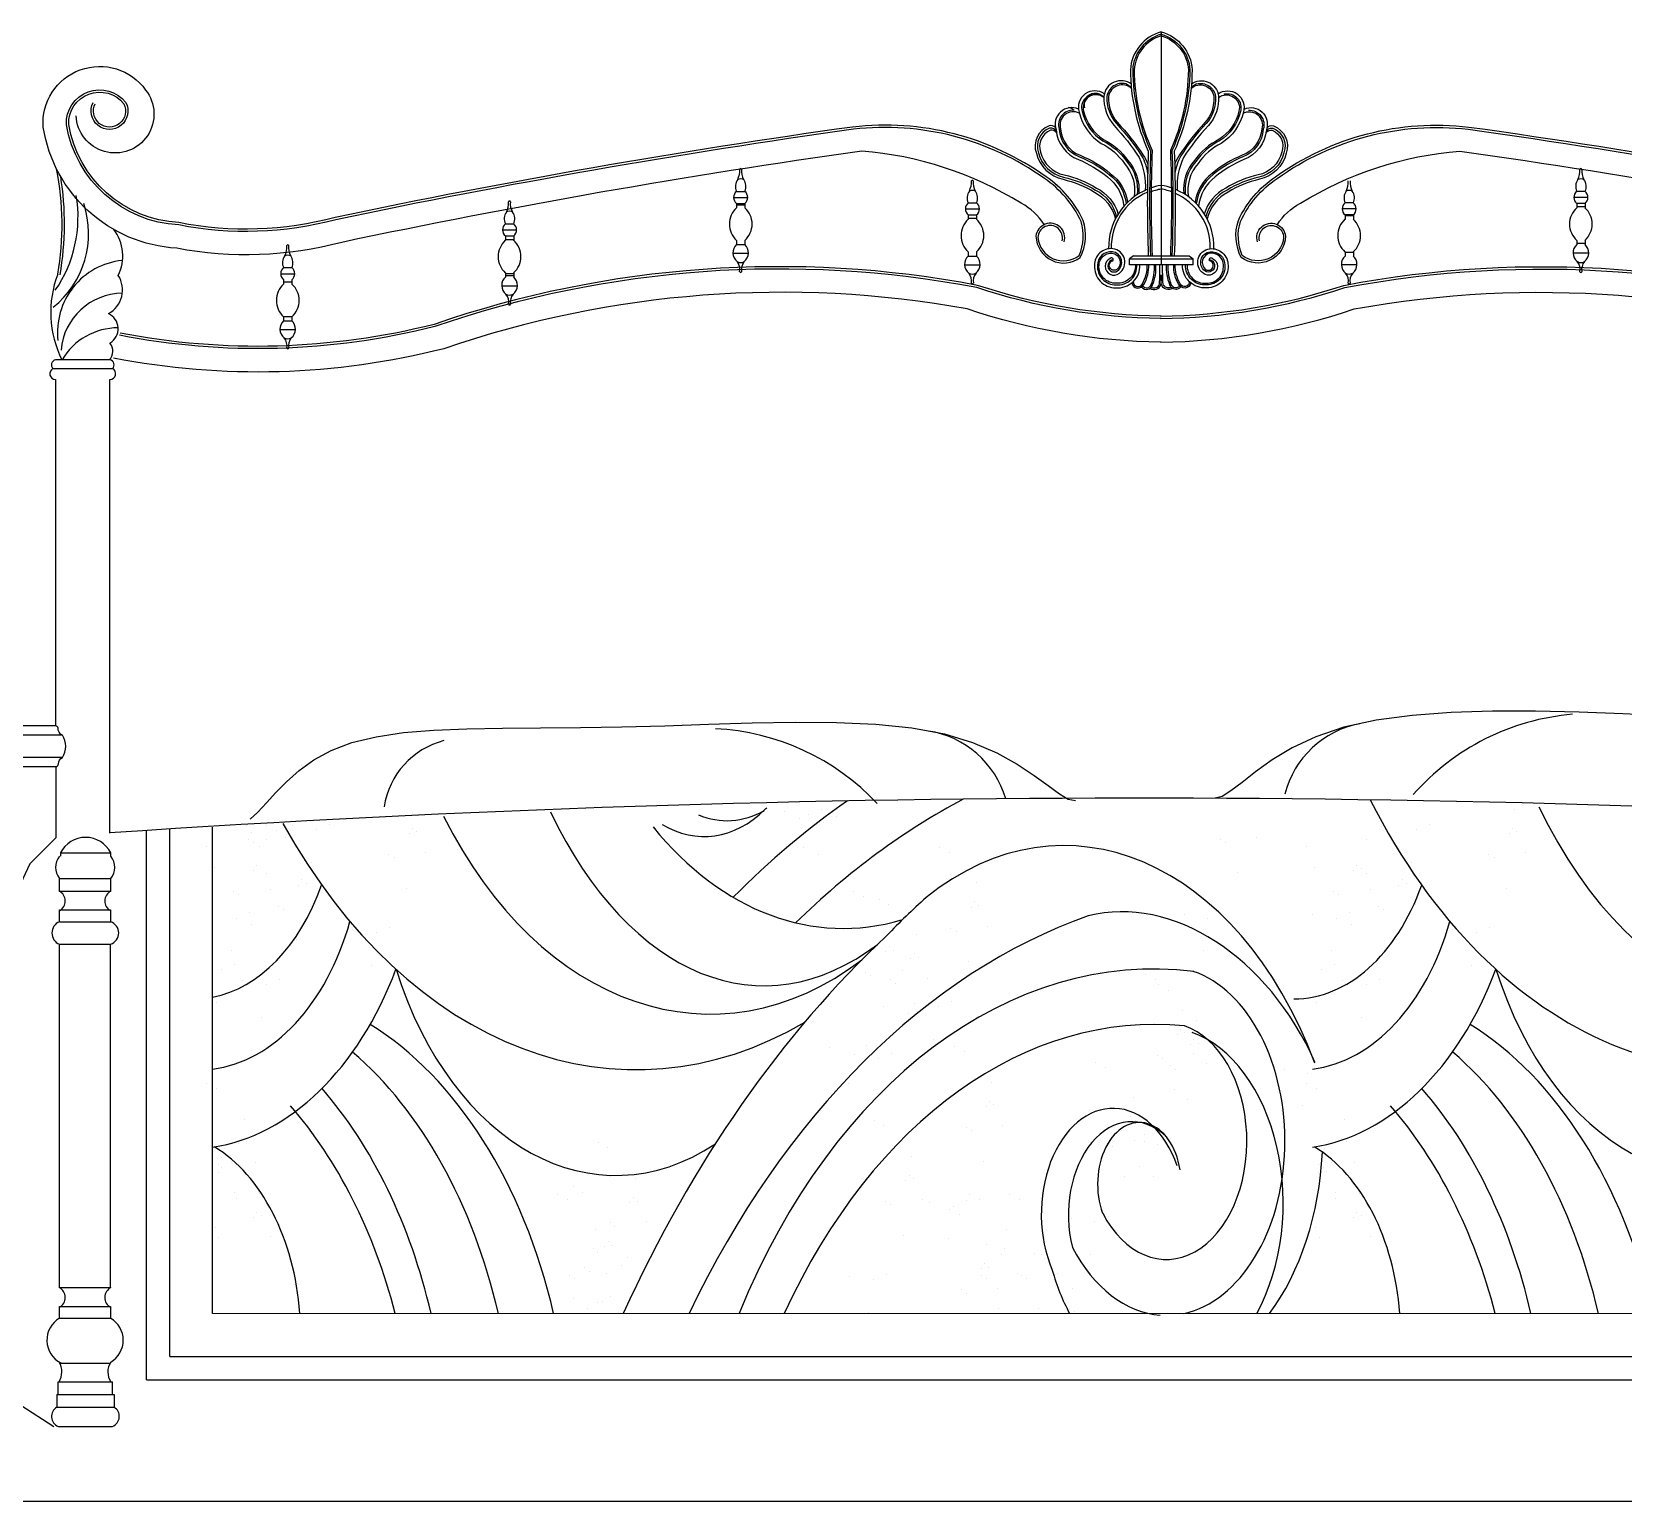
# Model space of a CAD drawing. Header units: inches. Extents: x 15.4 to 57.9, y 9.9 to 34.7.
# Drawn here: x 20.166 to 21.528, y 20.297 to 21.555 of the extents above; entities that cross this region are included whole.
import ezdxf

# ---------------------------------------------------------------- set-up
doc = ezdxf.new("R2010")
doc.units = ezdxf.units.IN
doc.header["$MEASUREMENT"] = 0
doc.layers.add('02', color=2, linetype='Continuous')
doc.layers.add('1', color=1, linetype='Continuous')

msp = doc.modelspace()

# ---------------------------------------------------------------- linework, layer by layer
at = {"layer": '02'}
for p, q in [((20.7667, 21.4132), (20.7787, 21.4132)), ((20.7691, 21.4184), (20.7762, 21.4184)), ((21.3004, 21.4104), (21.3004, 21.4104)), ((21.4983, 21.4132), (21.4862, 21.4132)), ((21.4958, 21.4184), (21.4887, 21.4184)), ((20.7691, 21.408), (20.7762, 21.408)), ((20.7691, 21.408), (20.7691, 21.4043)), ((20.7691, 21.4068), (20.7762, 21.4068)), ((20.7762, 21.408), (20.7762, 21.4043)), ((20.9651, 21.4034), (20.9771, 21.4034)), ((20.9676, 21.4086), (20.9747, 21.4086)), ((20.9676, 21.3982), (20.9747, 21.3982)), ((20.9676, 21.3982), (20.9676, 21.3944)), ((20.9747, 21.3982), (20.9747, 21.3944)), ((21.2998, 21.4034), (21.2878, 21.4034)), ((21.2974, 21.4086), (21.2903, 21.4086)), ((21.2903, 21.3982), (21.2903, 21.3944)), ((21.2974, 21.3982), (21.2903, 21.3982)), ((21.2974, 21.3974), (21.2903, 21.3974)), ((21.2974, 21.3982), (21.2974, 21.3944)), ((21.2976, 21.406), (21.2976, 21.406)), ((21.4958, 21.408), (21.4887, 21.408)), ((21.4887, 21.408), (21.4887, 21.4043)), ((21.4958, 21.4052), (21.4887, 21.4052)), ((21.4958, 21.408), (21.4958, 21.4043)), ((20.5687, 21.3854), (20.5808, 21.3854)), ((20.5712, 21.3906), (20.5783, 21.3906)), ((20.9676, 21.3953), (20.9747, 21.3953)), ((20.9749, 21.3951), (20.9749, 21.3951)), ((21.2847, 21.3851), (21.2847, 21.3851)), ((20.3813, 21.3725), (20.3813, 21.3725)), ((20.5712, 21.3802), (20.5783, 21.3802)), ((20.5712, 21.3802), (20.5712, 21.3765)), ((20.5712, 21.3773), (20.5783, 21.3773)), ((20.5783, 21.3802), (20.5783, 21.3765)), ((20.7691, 21.3764), (20.7691, 21.3728)), ((20.7691, 21.3728), (20.7762, 21.3728)), ((20.7762, 21.3764), (20.7762, 21.3728)), ((20.9766, 21.3756), (20.9766, 21.3756)), ((21.2938, 21.3695), (21.2938, 21.3695)), ((21.4887, 21.3764), (21.4887, 21.3728)), ((21.4958, 21.3736), (21.4887, 21.3736)), ((21.4958, 21.3764), (21.4958, 21.3728)), ((20.766, 21.3654), (20.7793, 21.3654)), ((20.9676, 21.3666), (20.9676, 21.363)), ((20.9676, 21.363), (20.9747, 21.363)), ((20.9747, 21.3666), (20.9747, 21.363)), ((21.109, 21.3632), (21.1056, 21.3607)), ((21.109, 21.3632), (21.1568, 21.3632)), ((21.1568, 21.3632), (21.1602, 21.3607)), ((21.2903, 21.3666), (21.2903, 21.363)), ((21.2974, 21.3661), (21.2903, 21.3661)), ((21.2954, 21.3591), (21.2954, 21.3591)), ((21.2974, 21.3666), (21.2974, 21.363)), ((21.4989, 21.3654), (21.4856, 21.3654)), ((20.3788, 21.3479), (20.3908, 21.3479)), ((20.3813, 21.3531), (20.3883, 21.3531)), ((20.3813, 21.3427), (20.3813, 21.339)), ((20.3883, 21.3427), (20.3883, 21.339)), ((20.3921, 21.3464), (20.3921, 21.3464)), ((20.5712, 21.3486), (20.5712, 21.345)), ((20.5712, 21.3481), (20.5783, 21.3481)), ((20.5712, 21.3462), (20.5783, 21.3462)), ((20.5783, 21.3486), (20.5783, 21.345)), ((20.9645, 21.3556), (20.9778, 21.3556)), ((21.1602, 21.3556), (21.1056, 21.3556)), ((21.3005, 21.3556), (21.2872, 21.3556)), ((20.3813, 21.341), (20.3883, 21.341)), ((20.5681, 21.3376), (20.5814, 21.3376)), ((21.1687, 21.3373), (21.1687, 21.3373)), ((20.3775, 21.3126), (20.3775, 21.3126)), ((20.3813, 21.3111), (20.3883, 21.3111)), ((20.3813, 21.3111), (20.3813, 21.3075)), ((20.3813, 21.3075), (20.3883, 21.3075)), ((20.3883, 21.3111), (20.3883, 21.3075)), ((20.3781, 21.3001), (20.3915, 21.3001)), ((20.2325, 21.274), (20.1859, 21.274)), ((20.1838, 21.2667), (20.2348, 21.2667)), ((20.1859, 21.2573), (20.1859, 20.9606)), ((20.2325, 20.8688), (20.2325, 21.2573)), ((20.1861, 20.9606), (19.5984, 20.9606)), ((20.1918, 20.9526), (19.5928, 20.9526)), ((20.1918, 20.9336), (19.5928, 20.9336)), ((20.1864, 20.9256), (19.5982, 20.9256)), ((20.8102, 20.8875), (20.8102, 20.8875)), ((20.8231, 20.8812), (20.8231, 20.8812)), ((20.8304, 20.8844), (20.8304, 20.8844)), ((20.8416, 20.889), (20.8416, 20.889)), ((20.8545, 20.8827), (20.8545, 20.8827)), ((21.4356, 20.8893), (21.4356, 20.8893)), ((20.2638, 20.4006), (20.2638, 20.8707)), ((20.2838, 20.4206), (20.2838, 20.8718)), ((20.3204, 20.4573), (20.3204, 20.8738)), ((20.3493, 20.8756), (20.3493, 20.8756)), ((20.3536, 20.8693), (20.3536, 20.8693)), ((20.367, 20.8756), (20.367, 20.8756)), ((20.3754, 20.8711), (20.3754, 20.8711)), ((20.3891, 20.8749), (20.3891, 20.8749)), ((20.4093, 20.8717), (20.4093, 20.8717)), ((20.4205, 20.8764), (20.4205, 20.8764)), ((20.4888, 20.8686), (20.4888, 20.8686)), ((20.4916, 20.873), (20.4916, 20.873)), ((20.4953, 20.8698), (20.4953, 20.8698)), ((20.8433, 20.878), (20.8433, 20.878)), ((21.3513, 20.8717), (21.3513, 20.8717)), ((21.3625, 20.8764), (21.3625, 20.8764)), ((21.4309, 20.8686), (21.4309, 20.8686)), ((21.4336, 20.873), (21.4336, 20.873)), ((21.4374, 20.8698), (21.4374, 20.8698)), ((20.1902, 20.8519), (20.2332, 20.8519)), ((20.1902, 20.8519), (20.1902, 20.849)), ((20.2332, 20.849), (20.2332, 20.8519)), ((20.3149, 20.8572), (20.3149, 20.8572)), ((20.3512, 20.8633), (20.3512, 20.8633)), ((20.3555, 20.8604), (20.3555, 20.8604)), ((20.3604, 20.8577), (20.3604, 20.8577)), ((20.3665, 20.8629), (20.3665, 20.8629)), ((20.3826, 20.8648), (20.3826, 20.8648)), ((20.5029, 20.8521), (20.5029, 20.8521)), ((20.8263, 20.8566), (20.8263, 20.8566)), ((20.9428, 20.8566), (20.9428, 20.8566)), ((20.9512, 20.8521), (20.9512, 20.8521)), ((21.1834, 20.8635), (21.1834, 20.8635)), ((21.1877, 20.8606), (21.1877, 20.8606)), ((21.2148, 20.865), (21.2148, 20.865)), ((21.2569, 20.8572), (21.2569, 20.8572)), ((21.3086, 20.8629), (21.3086, 20.8629)), ((21.4449, 20.8521), (21.4449, 20.8521)), ((20.3224, 20.8395), (20.3224, 20.8395)), ((20.3584, 20.8414), (20.3584, 20.8414)), ((20.3991, 20.8451), (20.3991, 20.8451)), ((20.4052, 20.844), (20.4052, 20.844)), ((20.4715, 20.8506), (20.4715, 20.8506)), ((20.4758, 20.8477), (20.4758, 20.8477)), ((20.8392, 20.8503), (20.8392, 20.8503)), ((21.2645, 20.8395), (21.2645, 20.8395)), ((21.3004, 20.8414), (21.3004, 20.8414)), ((21.3042, 20.8382), (21.3042, 20.8382)), ((21.3411, 20.8451), (21.3411, 20.8451)), ((21.3472, 20.844), (21.3472, 20.844)), ((21.4135, 20.8506), (21.4135, 20.8506)), ((21.4179, 20.8477), (21.4179, 20.8477)), ((20.1892, 20.8299), (20.2332, 20.8299)), ((20.3556, 20.837), (20.3556, 20.837)), ((20.3663, 20.8343), (20.3663, 20.8343)), ((20.3943, 20.8243), (20.3943, 20.8243)), ((20.397, 20.8288), (20.397, 20.8288)), ((20.4008, 20.8256), (20.4008, 20.8256)), ((20.9749, 20.8261), (20.9749, 20.8261)), ((21.1985, 20.8346), (21.1985, 20.8346)), ((21.2976, 20.837), (21.2976, 20.837)), ((21.3083, 20.8343), (21.3083, 20.8343)), ((21.3363, 20.8243), (21.3363, 20.8243)), ((21.3391, 20.8288), (21.3391, 20.8288)), ((21.3428, 20.8256), (21.3428, 20.8256)), ((20.189, 20.8191), (20.2334, 20.8191)), ((20.3383, 20.819), (20.3383, 20.819)), ((20.3426, 20.8161), (20.3426, 20.8161)), ((20.3697, 20.8205), (20.3697, 20.8205)), ((20.4866, 20.8217), (20.4866, 20.8217)), ((20.8697, 20.8186), (20.8697, 20.8186)), ((20.8781, 20.8142), (20.8781, 20.8142)), ((20.8912, 20.8123), (20.8912, 20.8123)), ((21.2803, 20.819), (21.2803, 20.819)), ((21.2847, 20.8161), (21.2847, 20.8161)), ((21.3117, 20.8205), (21.3117, 20.8205)), ((21.4286, 20.8217), (21.4286, 20.8217)), ((20.1892, 20.8029), (20.2331, 20.8029)), ((20.3203, 20.799), (20.3203, 20.799)), ((20.3517, 20.8005), (20.3517, 20.8005)), ((20.377, 20.8063), (20.377, 20.8063)), ((20.3813, 20.8035), (20.3813, 20.8035)), ((20.4084, 20.8079), (20.4084, 20.8079)), ((20.8996, 20.8079), (20.8996, 20.8079)), ((20.9701, 20.8054), (20.9701, 20.8054)), ((20.9729, 20.8098), (20.9729, 20.8098)), ((20.9766, 20.8066), (20.9766, 20.8066)), ((21.1525, 20.7992), (21.1525, 20.7992)), ((21.184, 20.8007), (21.184, 20.8007)), ((21.2623, 20.799), (21.2623, 20.799)), ((21.2938, 20.8005), (21.2938, 20.8005)), ((21.319, 20.8063), (21.319, 20.8063)), ((21.3233, 20.8035), (21.3233, 20.8035)), ((21.3504, 20.8079), (21.3504, 20.8079)), ((20.1892, 20.7928), (20.2332, 20.7928)), ((20.3406, 20.7958), (20.3406, 20.7958)), ((20.3534, 20.7901), (20.3534, 20.7901)), ((20.4406, 20.7863), (20.4406, 20.7863)), ((20.472, 20.7879), (20.472, 20.7879)), ((20.9018, 20.7881), (20.9018, 20.7881)), ((20.9528, 20.7874), (20.9528, 20.7874)), ((20.9571, 20.7845), (20.9571, 20.7845)), ((20.9842, 20.7889), (20.9842, 20.7889)), ((21.1728, 20.796), (21.1728, 20.796)), ((21.2826, 20.7958), (21.2826, 20.7958)), ((21.2954, 20.7901), (21.2954, 20.7901)), ((21.3827, 20.7863), (21.3827, 20.7863)), ((21.4141, 20.7879), (21.4141, 20.7879)), ((20.1892, 20.7736), (20.2332, 20.7736)), ((20.3921, 20.7774), (20.3921, 20.7774)), ((20.4609, 20.7832), (20.4609, 20.7832)), ((20.8998, 20.7718), (20.8998, 20.7718)), ((20.9233, 20.7818), (20.9233, 20.7818)), ((21.3341, 20.7774), (21.3341, 20.7774)), ((21.4029, 20.7832), (21.4029, 20.7832)), ((20.3364, 20.7681), (20.3364, 20.7681)), ((20.3388, 20.7562), (20.3388, 20.7562)), ((20.897, 20.7674), (20.897, 20.7674)), ((20.9036, 20.7686), (20.9036, 20.7686)), ((20.9185, 20.7611), (20.9185, 20.7611)), ((20.9213, 20.7655), (20.9213, 20.7655)), ((20.925, 20.7623), (20.925, 20.7623)), ((20.9679, 20.7585), (20.9679, 20.7585)), ((21.1687, 20.7683), (21.1687, 20.7683)), ((21.2785, 20.7681), (21.2785, 20.7681)), ((21.2809, 20.7562), (21.2809, 20.7562)), ((20.3277, 20.7516), (20.3277, 20.7516)), ((20.3775, 20.7436), (20.3775, 20.7436)), ((20.4568, 20.7554), (20.4568, 20.7554)), ((20.8797, 20.7494), (20.8797, 20.7494)), ((20.8841, 20.7466), (20.8841, 20.7466)), ((20.9012, 20.7431), (20.9012, 20.7431)), ((20.9111, 20.7509), (20.9111, 20.7509)), ((20.9326, 20.7446), (20.9326, 20.7446)), ((21.1194, 20.7476), (21.1194, 20.7476)), ((21.1278, 20.7432), (21.1278, 20.7432)), ((21.2697, 20.7516), (21.2697, 20.7516)), ((21.3195, 20.7436), (21.3195, 20.7436)), ((21.3988, 20.7554), (21.3988, 20.7554)), ((20.3461, 20.7421), (20.3461, 20.7421)), ((20.3663, 20.7389), (20.3663, 20.7389)), ((20.9055, 20.7402), (20.9055, 20.7402)), ((21.1307, 20.7387), (21.1307, 20.7387)), ((21.139, 20.7343), (21.139, 20.7343)), ((21.2881, 20.7421), (21.2881, 20.7421)), ((21.3084, 20.7389), (21.3084, 20.7389)), ((20.3236, 20.7238), (20.3236, 20.7238)), ((20.8948, 20.7205), (20.8948, 20.7205)), ((20.9219, 20.7231), (20.9219, 20.7231)), ((20.9421, 20.7199), (20.9421, 20.7199)), ((20.9533, 20.7246), (20.9533, 20.7246)), ((21.1515, 20.7171), (21.1515, 20.7171)), ((21.2656, 20.7238), (21.2656, 20.7238)), ((20.3622, 20.7112), (20.3622, 20.7112)), ((20.9163, 20.7142), (20.9163, 20.7142)), ((21.1627, 20.7082), (21.1627, 20.7082)), ((21.3043, 20.7112), (21.3043, 20.7112)), ((20.938, 20.6922), (20.938, 20.6922)), ((21.1467, 20.6964), (21.1467, 20.6964)), ((21.1495, 20.7008), (21.1495, 20.7008)), ((21.1532, 20.6976), (21.1532, 20.6976)), ((21.1607, 20.6919), (21.1607, 20.6919)), ((21.1645, 20.6887), (21.1645, 20.6887)), ((20.8489, 20.6852), (20.8489, 20.6852)), ((20.8703, 20.6788), (20.8703, 20.6788)), ((20.8803, 20.6867), (20.8803, 20.6867)), ((20.8906, 20.6757), (20.8906, 20.6757)), ((20.9018, 20.6804), (20.9018, 20.6804)), ((20.9557, 20.6858), (20.9557, 20.6858)), ((20.9641, 20.6814), (20.9641, 20.6814)), ((21.1294, 20.6784), (21.1294, 20.6784)), ((21.1337, 20.6756), (21.1337, 20.6756)), ((21.158, 20.6875), (21.158, 20.6875)), ((21.1608, 20.6799), (21.1608, 20.6799)), ((21.0768, 20.6724), (21.0768, 20.6724)), ((21.0852, 20.668), (21.0852, 20.668)), ((21.1406, 20.6695), (21.1406, 20.6695)), ((21.145, 20.6667), (21.145, 20.6667)), ((21.172, 20.671), (21.172, 20.671)), ((21.2381, 20.6664), (21.2381, 20.6664)), ((21.2583, 20.6632), (21.2583, 20.6632)), ((20.3154, 20.6542), (20.3154, 20.6542)), ((20.3238, 20.6498), (20.3238, 20.6498)), ((20.865, 20.6543), (20.865, 20.6543)), ((20.8865, 20.6479), (20.8865, 20.6479)), ((20.9877, 20.6553), (20.9877, 20.6553)), ((21.1445, 20.6495), (21.1445, 20.6495)), ((21.2575, 20.6542), (21.2575, 20.6542)), ((21.2658, 20.6498), (21.2658, 20.6498)), ((20.983, 20.6346), (20.983, 20.6346)), ((20.9857, 20.6391), (20.9857, 20.6391)), ((20.9895, 20.6359), (20.9895, 20.6359)), ((21.1088, 20.6419), (21.1088, 20.6419)), ((21.1557, 20.6406), (21.1557, 20.6406)), ((21.2542, 20.6354), (21.2542, 20.6354)), ((20.3475, 20.6237), (20.3475, 20.6237)), ((20.8869, 20.6226), (20.8869, 20.6226)), ((21.1041, 20.6212), (21.1041, 20.6212)), ((21.1068, 20.6256), (21.1068, 20.6256)), ((21.1106, 20.6224), (21.1106, 20.6224)), ((21.2895, 20.6237), (21.2895, 20.6237)), ((20.3455, 20.6074), (20.3455, 20.6074)), ((20.8953, 20.6182), (20.8953, 20.6182)), ((20.9657, 20.6166), (20.9657, 20.6166)), ((20.97, 20.6138), (20.97, 20.6138)), ((20.9971, 20.6182), (20.9971, 20.6182)), ((21.0985, 20.6142), (21.0985, 20.6142)), ((21.1188, 20.611), (21.1188, 20.611)), ((21.1299, 20.6157), (21.1299, 20.6157)), ((21.1412, 20.6068), (21.1412, 20.6068)), ((21.2875, 20.6074), (21.2875, 20.6074)), ((20.3303, 20.5984), (20.3303, 20.5984)), ((20.3427, 20.603), (20.3427, 20.603)), ((20.3492, 20.6042), (20.3492, 20.6042)), ((20.6506, 20.6036), (20.6506, 20.6036)), ((20.659, 20.5992), (20.659, 20.5992)), ((21.0867, 20.6032), (21.0867, 20.6032)), ((21.0911, 20.6004), (21.0911, 20.6004)), ((21.1098, 20.6053), (21.1098, 20.6053)), ((21.1182, 20.6047), (21.1182, 20.6047)), ((21.13, 20.6021), (21.13, 20.6021)), ((21.2723, 20.5984), (21.2723, 20.5984)), ((21.2913, 20.6042), (21.2913, 20.6042)), ((20.3254, 20.585), (20.3254, 20.585)), ((20.3283, 20.591), (20.3283, 20.591)), ((20.3283, 20.5821), (20.3283, 20.5821)), ((20.3367, 20.5865), (20.3367, 20.5865)), ((20.3568, 20.5865), (20.3568, 20.5865)), ((20.919, 20.5921), (20.919, 20.5921)), ((20.9808, 20.5877), (20.9808, 20.5877)), ((21.1146, 20.5832), (21.1146, 20.5832)), ((21.2674, 20.585), (21.2674, 20.585)), ((21.2703, 20.591), (21.2703, 20.591)), ((21.2718, 20.5822), (21.2718, 20.5822)), ((21.2787, 20.5865), (21.2787, 20.5865)), ((21.2988, 20.5865), (21.2988, 20.5865)), ((20.3255, 20.5777), (20.3255, 20.5777)), ((20.6291, 20.5657), (20.6291, 20.5657)), ((20.6827, 20.5731), (20.6827, 20.5731)), ((20.9142, 20.5714), (20.9142, 20.5714)), ((20.917, 20.5758), (20.917, 20.5758)), ((20.9207, 20.5726), (20.9207, 20.5726)), ((21.1018, 20.5743), (21.1018, 20.5743)), ((21.1259, 20.5743), (21.1259, 20.5743)), ((21.2676, 20.5777), (21.2676, 20.5777)), ((21.2741, 20.5789), (21.2741, 20.5789)), ((20.3396, 20.5612), (20.3396, 20.5612)), ((20.3405, 20.5561), (20.3405, 20.5561)), ((20.3604, 20.5605), (20.3604, 20.5605)), ((20.6162, 20.5594), (20.6162, 20.5594)), ((20.6246, 20.5549), (20.6246, 20.5549)), ((20.6375, 20.5613), (20.6375, 20.5613)), ((20.6779, 20.5524), (20.6779, 20.5524)), ((20.6807, 20.5568), (20.6807, 20.5568)), ((20.6844, 20.5536), (20.6844, 20.5536)), ((20.8969, 20.5534), (20.8969, 20.5534)), ((20.9283, 20.5549), (20.9283, 20.5549)), ((20.9348, 20.5524), (20.9348, 20.5524)), ((20.9662, 20.5539), (20.9662, 20.5539)), ((20.9686, 20.5594), (20.9686, 20.5594)), ((20.977, 20.5549), (20.977, 20.5549)), ((21.0029, 20.5594), (21.0029, 20.5594)), ((21.0113, 20.5549), (21.0113, 20.5549)), ((21.2817, 20.5612), (21.2817, 20.5612)), ((21.2825, 20.5561), (21.2825, 20.5561)), ((21.3024, 20.5605), (21.3024, 20.5605)), ((20.3556, 20.5398), (20.3556, 20.5398)), ((20.3584, 20.5442), (20.3584, 20.5442)), ((20.3621, 20.541), (20.3621, 20.541)), ((20.9012, 20.5505), (20.9012, 20.5505)), ((20.9514, 20.5467), (20.9514, 20.5467)), ((20.955, 20.5492), (20.955, 20.5492)), ((20.9598, 20.5423), (20.9598, 20.5423)), ((21.0559, 20.539), (21.0559, 20.539)), ((21.0873, 20.5405), (21.0873, 20.5405)), ((21.2976, 20.5398), (21.2976, 20.5398)), ((21.3004, 20.5442), (21.3004, 20.5442)), ((21.3042, 20.541), (21.3042, 20.541)), ((20.3233, 20.5308), (20.3233, 20.5308)), ((20.6483, 20.5289), (20.6483, 20.5289)), ((20.6612, 20.5352), (20.6612, 20.5352)), ((20.6649, 20.5316), (20.6649, 20.5316)), ((20.692, 20.5359), (20.692, 20.5359)), ((20.912, 20.5245), (20.912, 20.5245)), ((21.0006, 20.5289), (21.0006, 20.5289)), ((21.035, 20.5289), (21.035, 20.5289)), ((21.0761, 20.5358), (21.0761, 20.5358)), ((21.2653, 20.5308), (21.2653, 20.5308)), ((20.3259, 20.5223), (20.3259, 20.5223)), ((20.3697, 20.5233), (20.3697, 20.5233)), ((20.6463, 20.5126), (20.6463, 20.5126)), ((20.6564, 20.5145), (20.6564, 20.5145)), ((20.6592, 20.5189), (20.6592, 20.5189)), ((20.6629, 20.5157), (20.6629, 20.5157)), ((20.9509, 20.5215), (20.9509, 20.5215)), ((20.9834, 20.5162), (20.9834, 20.5162)), ((20.9986, 20.5126), (20.9986, 20.5126)), ((21.033, 20.5126), (21.033, 20.5126)), ((21.268, 20.5223), (21.268, 20.5223)), ((21.3117, 20.5233), (21.3117, 20.5233)), ((20.65, 20.5094), (20.65, 20.5094)), ((20.6705, 20.498), (20.6705, 20.498)), ((20.6757, 20.5055), (20.6757, 20.5055)), ((20.9814, 20.4999), (20.9814, 20.4999)), ((20.9959, 20.5082), (20.9959, 20.5082)), ((21.0244, 20.5088), (21.0244, 20.5088)), ((21.0303, 20.5082), (21.0303, 20.5082)), ((21.0328, 20.5043), (21.0328, 20.5043)), ((21.072, 20.508), (21.072, 20.508)), ((20.2331, 20.4903), (20.2332, 20.4903)), ((20.6262, 20.4902), (20.6262, 20.4902)), ((20.6305, 20.4873), (20.6305, 20.4873)), ((20.6391, 20.4965), (20.6391, 20.4965)), ((20.6434, 20.4936), (20.6434, 20.4936)), ((20.6576, 20.4917), (20.6576, 20.4917)), ((20.866, 20.4891), (20.866, 20.4891)), ((20.8863, 20.486), (20.8863, 20.486)), ((20.8975, 20.4906), (20.8975, 20.4906)), ((20.9786, 20.4902), (20.9786, 20.4902)), ((20.9787, 20.4955), (20.9787, 20.4955)), ((20.9829, 20.4873), (20.9829, 20.4873)), ((20.9852, 20.4967), (20.9852, 20.4967)), ((21.01, 20.4917), (21.01, 20.4917)), ((21.0129, 20.4902), (21.0129, 20.4902)), ((21.0173, 20.4873), (21.0173, 20.4873)), ((21.0443, 20.4917), (21.0443, 20.4917)), ((20.189, 20.4795), (20.2334, 20.4795)), ((20.6297, 20.4702), (20.6297, 20.4702)), ((20.6611, 20.4717), (20.6611, 20.4717)), ((20.9614, 20.4775), (20.9614, 20.4775)), ((20.9657, 20.4747), (20.9657, 20.4747)), ((20.9928, 20.479), (20.9928, 20.479)), ((21.0565, 20.4783), (21.0565, 20.4783)), ((20.1892, 20.4633), (20.2331, 20.4633)), ((21.9445, 20.4571), (20.3204, 20.4573)), ((20.6413, 20.4613), (20.6413, 20.4613)), ((20.6499, 20.467), (20.6499, 20.467)), ((20.6542, 20.4676), (20.6542, 20.4676)), ((20.8822, 20.4582), (20.8822, 20.4582)), ((20.9936, 20.4613), (20.9936, 20.4613)), ((21.028, 20.4613), (21.028, 20.4613)), ((21.0517, 20.4576), (21.0517, 20.4576)), ((21.0545, 20.462), (21.0545, 20.462)), ((21.0582, 20.4588), (21.0582, 20.4588)), ((20.1892, 20.4532), (20.2332, 20.4532)), ((20.2331, 20.4157), (20.2331, 20.4157)), ((20.2838, 20.4206), (21.9812, 20.4206)), ((20.1892, 20.4149), (20.2331, 20.4149)), ((20.1882, 20.3987), (20.2348, 20.3987)), ((20.2638, 20.4006), (22.0012, 20.4006)), ((20.1869, 20.388), (20.2361, 20.388)), ((20.1869, 20.3771), (20.2361, 20.3771)), ((20.1882, 20.3606), (20.2348, 20.3606))]:
    msp.add_line(p, q, dxfattribs=at)
for points in [[(21.1329, 21.555, 0.321834), (21.1064, 21.5226, 0.104058), (21.1218, 21.4527, 0.01906), (21.1218, 21.3632)], [(21.1329, 21.553, 0.316969), (21.1084, 21.5226, 0.104631), (21.1238, 21.4531, 0.019175), (21.1237, 21.3632, 0.019159)], [(21.1329, 21.5516, 0.313404), (21.1097, 21.5226, 0.105017), (21.1251, 21.4534, 0.019252), (21.1251, 21.3632, 0.019225)], [(21.1329, 21.555, -0.321834), (21.1593, 21.5226, -0.104058), (21.144, 21.4527, -0.01906), (21.144, 21.3632)], [(21.1329, 21.553, -0.316969), (21.1574, 21.5226, -0.104631), (21.142, 21.4531, -0.019175), (21.142, 21.3632, -0.019159)], [(21.1329, 21.5516, -0.313404), (21.1561, 21.5226, -0.105017), (21.1407, 21.4534, -0.019252), (21.1407, 21.3632, -0.019225)], [(21.0326, 21.39, 0.130335), (21.013, 21.4082, 0.118171), (20.8764, 21.4529, 0.016946), (20.431, 21.3747, -0.112564), (20.2897, 21.3697, -0.352312), (20.1754, 21.4733, -0.758077), (20.2631, 21.5052, -1.374201), (20.2036, 21.4832)], [(21.2323, 21.39, -0.130335), (21.252, 21.4082, -0.118171), (21.3885, 21.4529, -0.016946), (21.834, 21.3747, 0.112564), (21.9752, 21.3697, 0.352312), (22.0896, 21.4733, 0.758077), (22.0019, 21.5052, 1.374201), (22.0613, 21.4832)], [(21.1073, 21.5102, 0.584196), (21.0838, 21.5, 0.19936), (21.0926, 21.4747, -0.045853), (21.1139, 21.4474, -0.123926), (21.1192, 21.4193)], [(21.1026, 21.5104, 0.453761), (21.0864, 21.4997, 0.198183), (21.0945, 21.4764, -0.045787), (21.1161, 21.4489, -0.088983), (21.1212, 21.4338, -0.129825)], [(21.1073, 21.5068, 0.583035), (21.0877, 21.4996, 0.197416), (21.0954, 21.4773, -0.045693), (21.1172, 21.4496, -0.062893), (21.1214, 21.4414, -0.229642)], [(21.1585, 21.5068, -0.583035), (21.178, 21.4996, -0.197416), (21.1703, 21.4773, 0.045693), (21.1486, 21.4496, 0.062893), (21.1443, 21.4414, 0.229642)], [(21.1631, 21.5104, -0.453761), (21.1793, 21.4997, -0.198183), (21.1713, 21.4764, 0.045787), (21.1497, 21.4489, 0.088983), (21.1445, 21.4338, 0.129825)], [(21.1585, 21.5102, -0.584196), (21.1819, 21.5, -0.19936), (21.1732, 21.4747, 0.045853), (21.1519, 21.4474, 0.123926), (21.1465, 21.4193)], [(21.0479, 21.3761, 1.128329), (21.0273, 21.3788, 0.591946), (21.0626, 21.3635, 0.177266), (21.0642, 21.3926, 0.137366), (21.0328, 21.4294, 0.18565), (20.8693, 21.4716, 0.01702), (20.426, 21.3941, -0.114182), (20.2914, 21.3896, -0.351273), (20.1953, 21.4755, -0.733847), (20.2462, 21.4944, -1.630344), (20.2181, 21.4944)], [(21.0496, 21.3751, 1.113519), (21.0256, 21.3799, 0.603936), (21.0635, 21.3617, 0.199699), (21.066, 21.3935, 0.134919), (21.0343, 21.4308, 0.187041), (20.8686, 21.4735, 0.017027), (20.4255, 21.3961, -0.114354), (20.2916, 21.3916, -0.351106), (20.1973, 21.4757, -0.729395), (20.2445, 21.4933, -1.61802), (20.2199, 21.4935)], [(21.0842, 21.5019, 0.713674), (21.0625, 21.4862, 0.197862), (21.0815, 21.4595, -0.125726), (21.1013, 21.4423, -0.227303), (21.1096, 21.4136)], [(21.0792, 21.5018, 0.567914), (21.0651, 21.4868, 0.197377), (21.0828, 21.4618, -0.124362), (21.1034, 21.4439, -0.218414), (21.1122, 21.4155, -0.236433)], [(21.0838, 21.4988, 0.716106), (21.0663, 21.4871, 0.197073), (21.0835, 21.4629, -0.12372), (21.1044, 21.4447, -0.210307), (21.1136, 21.4164, -0.235852)], [(21.182, 21.4988, -0.716106), (21.1994, 21.4871, -0.197073), (21.1823, 21.4629, 0.12372), (21.1613, 21.4447, 0.210307), (21.1521, 21.4164, 0.235852)], [(21.1866, 21.5018, -0.567914), (21.2007, 21.4868, -0.197377), (21.1829, 21.4618, 0.124362), (21.1624, 21.4439, 0.218414), (21.1535, 21.4155, 0.236433)], [(21.1815, 21.5019, -0.713674), (21.2032, 21.4862, -0.197862), (21.1842, 21.4595, 0.125726), (21.1644, 21.4423, 0.227303), (21.1562, 21.4136)], [(21.2153, 21.3751, -1.113519), (21.2393, 21.3799, -0.603936), (21.2014, 21.3617, -0.199699), (21.1989, 21.3935, -0.134919), (21.2306, 21.4308, -0.187041), (21.3963, 21.4735, -0.017027), (21.8395, 21.3961, 0.114354), (21.9734, 21.3916, 0.351106), (22.0677, 21.4757, 0.729395), (22.0204, 21.4933, 1.61802), (22.045, 21.4935)], [(21.2171, 21.3761, -1.128329), (21.2377, 21.3788, -0.591946), (21.2023, 21.3635, -0.177266), (21.2007, 21.3926, -0.137366), (21.2321, 21.4294, -0.18565), (21.3956, 21.4716, -0.01702), (21.839, 21.3941, 0.114182), (21.9735, 21.3896, 0.351273), (22.0697, 21.4755, 0.733847), (22.0187, 21.4944, 1.630344), (22.0468, 21.4944)], [(21.062, 21.4889, 0.660154), (21.0428, 21.4711, 0.286671), (21.062, 21.4456, -0.079442), (21.0868, 21.4307, -0.211081), (21.1008, 21.4055)], [(21.0582, 21.4879, 0.521172), (21.0454, 21.4716, 0.289387), (21.063, 21.448, -0.079247), (21.0884, 21.4327, -0.211534), (21.1028, 21.4077, -0.229325)], [(21.0627, 21.4853, 0.669599), (21.0467, 21.4719, 0.291004), (21.0635, 21.4493, -0.079157), (21.0892, 21.4338, -0.203811), (21.104, 21.4089, -0.229)], [(21.203, 21.4853, -0.669599), (21.219, 21.4719, -0.291004), (21.2023, 21.4493, 0.079157), (21.1766, 21.4338, 0.203811), (21.1618, 21.4089, 0.229)], [(21.2076, 21.4879, -0.521172), (21.2203, 21.4716, -0.289387), (21.2028, 21.448, 0.079247), (21.1774, 21.4327, 0.211534), (21.1629, 21.4077, 0.229325)], [(21.2038, 21.4889, -0.660154), (21.2229, 21.4711, -0.286671), (21.2037, 21.4456, 0.079442), (21.179, 21.4307, 0.211081), (21.1649, 21.4055)], [(21.0423, 21.473, 0.320854), (21.0368, 21.4744, 0.406479), (21.0259, 21.451, 0.287561), (21.0488, 21.4287, -0.079442), (21.0756, 21.4178, -0.207773), (21.0937, 21.3949)], [(21.043, 21.4689, 0.425009), (21.0373, 21.4725, 0.40608), (21.0278, 21.4515, 0.288648), (21.0493, 21.4306, -0.079294), (21.0766, 21.4195, -0.217607), (21.0946, 21.3967)], [(21.0432, 21.4687, 0.294391), (21.0379, 21.4707, 0.405298), (21.0296, 21.4521, 0.289918), (21.0497, 21.4325, -0.079157), (21.0775, 21.4212, -0.203363), (21.096, 21.399, -0.2322)], [(21.2226, 21.4687, -0.294391), (21.2278, 21.4707, -0.405298), (21.2361, 21.4521, -0.289918), (21.216, 21.4325, 0.079157), (21.1882, 21.4212, 0.203363), (21.1697, 21.399, 0.2322)], [(21.2228, 21.4689, -0.425009), (21.2284, 21.4725, -0.40608), (21.238, 21.4515, -0.288648), (21.2165, 21.4306, 0.079294), (21.1892, 21.4195, 0.217607), (21.1711, 21.3967)], [(21.2234, 21.473, -0.320854), (21.229, 21.4744, -0.406479), (21.2399, 21.451, -0.287561), (21.2169, 21.4287, 0.079442), (21.1901, 21.4178, 0.207773), (21.1721, 21.3949)], [(21.1107, 21.3556, -0.457237), (21.0944, 21.3397, -0.450674), (21.0796, 21.3552, -0.440948), (21.0909, 21.3654, -0.6587), (21.0949, 21.3515, -1.191199), (21.0915, 21.359, 0.903651), (21.0891, 21.361, 1.107688), (21.097, 21.3482, 0.671425), (21.0914, 21.3693, 0.449412), (21.0757, 21.355, 0.432438), (21.0939, 21.3358, 0.454831), (21.1146, 21.3556, 0.497707)], [(21.0917, 21.3599, 1.260833), (21.0955, 21.3503, 0.665496), (21.091, 21.3667, 0.44631), (21.0783, 21.3551, 0.441646), (21.0942, 21.3384, 0.4565), (21.112, 21.3555, 0.4565)], [(21.155, 21.3556, 0.457237), (21.1714, 21.3397, 0.450674), (21.1861, 21.3552, 0.440948), (21.1749, 21.3654, 0.6587), (21.1709, 21.3515, 1.191199), (21.1743, 21.359, -0.903651), (21.1767, 21.361, -1.107688), (21.1687, 21.3482, -0.671425), (21.1744, 21.3693, -0.449412), (21.1901, 21.355, -0.432438), (21.1718, 21.3358, -0.454831), (21.1511, 21.3556, -0.497707)], [(21.1741, 21.3599, -1.260833), (21.1702, 21.3503, -0.665496), (21.1747, 21.3667, -0.44631), (21.1874, 21.3551, -0.441646), (21.1716, 21.3384, -0.4565), (21.1537, 21.3555, -0.4565)], [(21.1328, 21.3095, -0.07755), (20.9748, 21.336, 0.13035), (20.5108, 21.3026, -0.110529), (20.2406, 21.2951, -0.080668)], [(21.1328, 21.3115, -0.077438), (20.9756, 21.3379, 0.130557), (20.5101, 21.3045, -0.110465), (20.2412, 21.297, -0.080512)], [(21.1077, 21.34, 0.738976), (21.1179, 21.3387, 0.150557), (21.1221, 21.3556)], [(21.1089, 21.3411, 0.834106), (21.1167, 21.3393, 0.151311), (21.1208, 21.3555, 0.151311)], [(21.1161, 21.3365, 0.607682), (21.1255, 21.3382, 0.107873), (21.1283, 21.3556)], [(21.1171, 21.3374, 0.621305), (21.1243, 21.3387, 0.108219), (21.127, 21.3555, 0.108219)], [(21.1233, 21.3353, 0.475167), (21.1326, 21.3384, 0.05973), (21.133, 21.347)], [(21.1243, 21.3362, 0.442863), (21.1314, 21.3388, 0.00349), (21.1318, 21.3556)], [(21.1321, 21.3115, 0.077438), (21.2893, 21.3379, -0.130557), (21.7548, 21.3045, 0.110465), (22.0237, 21.297, 0.080578)], [(21.1321, 21.3095, 0.07755), (21.2902, 21.336, -0.13035), (21.7541, 21.3026, 0.110529), (22.0243, 21.2951, 0.080733)], [(21.1425, 21.3353, -0.475167), (21.1331, 21.3384, -0.05973), (21.1328, 21.347)], [(21.1414, 21.3362, -0.442863), (21.1344, 21.3388, -0.00349), (21.1339, 21.3556)], [(21.1496, 21.3365, -0.607682), (21.1403, 21.3382, -0.107873), (21.1375, 21.3556)], [(21.1487, 21.3374, -0.621305), (21.1415, 21.3387, -0.108219), (21.1388, 21.3555, -0.108219)], [(21.1581, 21.34, -0.738976), (21.1479, 21.3387, -0.150557), (21.1436, 21.3556)], [(21.1569, 21.3411, -0.834106), (21.1491, 21.3393, -0.151311), (21.1449, 21.3555, -0.151311)], [(21.1328, 21.2892, -0.078597), (20.9667, 21.3177, 0.128176), (20.5184, 21.2836, -0.111029), (20.2355, 21.2756, -0.082024)], [(21.1321, 21.2892, 0.078597), (21.2982, 21.3177, -0.128176), (21.7465, 21.2836, 0.111029), (22.0294, 21.2756, 0.082091)], [(20.1884, 20.9281, -0.240861), (20.1918, 20.9336, 0.308746), (20.1918, 20.9526, -0.326735), (20.1882, 20.9587, 0.287623), (20.1861, 20.9606)], [(20.1864, 20.865), (20.1864, 20.9256, 0.31391), (20.1884, 20.9282)]]:
    msp.add_lwpolyline(points, format="xyb", dxfattribs=at)
for points in [[(21.1329, 21.555), (21.1329, 21.3556)], [(21.1056, 21.3556), (21.1056, 21.3607), (21.1602, 21.3607)], [(21.1329, 21.3607), (21.1329, 21.3556)], [(21.1602, 21.3556), (21.1602, 21.3607)], [(20.3525, 20.8807), (20.3593, 20.8868), (20.3665, 20.8946), (20.3745, 20.9034), (20.3837, 20.9128), (20.3945, 20.9223), (20.4071, 20.9314), (20.4221, 20.9396), (20.4398, 20.9463), (20.4604, 20.9513), (20.4838, 20.9548), (20.5098, 20.9569), (20.5382, 20.9581), (20.5688, 20.9587), (20.6012, 20.9589), (20.6354, 20.9591), (20.671, 20.9597), (20.7078, 20.9607), (20.7452, 20.962), (20.7826, 20.9631), (20.8194, 20.9637), (20.8548, 20.9635), (20.8884, 20.962), (20.9194, 20.9588), (20.9472, 20.9537), (20.9713, 20.9463), (20.992, 20.9374), (21.0094, 20.9277), (21.0239, 20.9181), (21.0359, 20.9094), (21.0456, 20.9024), (21.0533, 20.8979), (21.0594, 20.8968)], [(21.565, 20.9692), (21.5282, 20.9708), (21.4908, 20.9722), (21.4534, 20.9731), (21.4166, 20.9731), (21.3812, 20.9721), (21.3477, 20.9696), (21.3169, 20.9655), (21.2892, 20.9594), (21.2654, 20.9513), (21.245, 20.9417), (21.2279, 20.9314), (21.2137, 20.9213), (21.2021, 20.9122), (21.1926, 20.9049), (21.1851, 20.9001), (21.179, 20.8988)], [(20.1864, 20.865), (20.1639, 20.8424), (20.0792, 20.6611), (20.0419, 20.508), (20.0099, 20.3731), (20.0268, 20.3952), (20.0389, 20.4113), (20.0631, 20.4154), (20.0994, 20.4154), (20.1844, 20.3606)], [(20.1892, 20.819), (20.1892, 20.8299)], [(20.2331, 20.8299), (20.2331, 20.819)], [(20.1892, 20.7928), (20.1892, 20.8029)], [(20.2331, 20.8029), (20.2331, 20.7928)], [(20.1892, 20.4794), (20.1892, 20.7736)], [(20.2331, 20.4794), (20.2331, 20.7736)], [(20.1892, 20.4532), (20.1892, 20.4633)], [(20.2331, 20.4633), (20.2331, 20.4532)], [(20.1882, 20.388), (20.1882, 20.3989)], [(20.2348, 20.388), (20.2348, 20.3989)], [(20.1869, 20.388), (20.1869, 20.3771)], [(20.2361, 20.388), (20.2361, 20.3771)]]:
    msp.add_lwpolyline(points, dxfattribs=at)
for centre, radius, start, end in [((21.0984, 21.5002), 0.011, 36.6563, 67.8287), ((21.1673, 21.5002), 0.011, 112.1713, 143.3437), ((21.0764, 21.4927), 0.00956, 39.5094, 195.9516), ((21.0529, 21.4837), 0.00654, 39.1436, 85.0548), ((19.9415, 21.3896), 0.25, 350.3032, 11.0916), ((20.7727, 21.4371), 0.000826, 10.8039, 169.1961), ((21.4923, 21.4371), 0.000826, 10.8039, 169.1961), ((19.9382, 21.3905), 0.2554, 350.2036, 9.1396), ((20.7779, 21.4227), 0.00973, 142.984, 206.0443), ((20.7539, 21.4363), 0.018, 334.337, 2.9211), ((20.7727, 21.4229), 0.00621, 65.4734, 114.5266), ((20.7888, 21.4358), 0.0154, 174.655, 208.3317), ((20.7663, 21.4226), 0.0108, 337.2963, 33.6755), ((20.9523, 21.4265), 0.018, 334.337, 2.9211), ((20.9711, 21.4272), 0.000826, 10.8039, 169.1961), ((20.9872, 21.426), 0.0154, 174.655, 208.3317), ((21.2777, 21.426), 0.0154, 331.6683, 5.345), ((21.3126, 21.4265), 0.018, 177.0789, 205.663), ((21.4986, 21.4226), 0.0108, 146.3245, 202.7037), ((21.4761, 21.4358), 0.0154, 331.6683, 5.345), ((21.4923, 21.4229), 0.00621, 65.4734, 114.5266), ((21.5111, 21.4363), 0.018, 177.0789, 205.663), ((21.4871, 21.4227), 0.00973, 333.9557, 37.016), ((20.0941, 21.3965), 0.1111, 325.5388, 9.5578), ((20.7733, 21.4132), 0.00669, 129.0652, 230.9348), ((20.772, 21.4132), 0.00669, 309.0652, 50.9348), ((20.9763, 21.4128), 0.00973, 142.984, 206.0443), ((20.9711, 21.413), 0.00621, 65.4734, 114.5266), ((20.9647, 21.4127), 0.0108, 337.2963, 33.6755), ((21.1415, 21.3705), 0.0537, 112.4331, 181.2863), ((21.1415, 21.3705), 0.0515, 113.4853, 181.3411), ((21.1415, 21.3705), 0.0506, 99.8026, 111.5292), ((21.1415, 21.3705), 0.0537, 99.2248, 110.1781), ((21.1243, 21.3705), 0.0506, 68.4708, 80.5006), ((21.1243, 21.3705), 0.0537, 69.8219, 80.7752), ((21.1243, 21.3705), 0.0506, 358.7678, 66.5671), ((21.1243, 21.3705), 0.0537, 358.7137, 67.5669), ((21.3002, 21.4127), 0.0108, 146.3245, 202.7037), ((21.2938, 21.413), 0.00621, 65.4734, 114.5266), ((21.2886, 21.4128), 0.00973, 333.9557, 37.016), ((21.4929, 21.4132), 0.00669, 129.0652, 230.9348), ((21.4916, 21.4132), 0.00669, 309.0652, 50.9348), ((20.134, 21.3821), 0.0803, 308.3955, 18.7251), ((20.5799, 21.3948), 0.00973, 142.984, 206.0443), ((20.5559, 21.4085), 0.018, 334.337, 2.9211), ((20.5747, 21.3951), 0.00621, 65.4734, 114.5266), ((20.5747, 21.4093), 0.000826, 10.8039, 169.1961), ((20.5908, 21.408), 0.0154, 174.655, 208.3317), ((20.5684, 21.3947), 0.0108, 337.2963, 33.6755), ((20.782, 21.3904), 0.019, 132.6721, 227.3279), ((20.7637, 21.3904), 0.0188, 311.9897, 48.0103), ((20.9718, 21.4034), 0.00669, 129.0652, 230.9348), ((20.9705, 21.4034), 0.00669, 309.0652, 50.9348), ((21.2945, 21.4034), 0.00669, 129.0652, 230.9348), ((21.2931, 21.4034), 0.00669, 309.0652, 50.9348), ((21.5013, 21.3904), 0.0188, 131.9897, 228.0103), ((21.4829, 21.3904), 0.019, 312.6721, 47.3279), ((20.2057, 21.3629), 0.0378, 334.0051, 37.2971), ((20.5754, 21.3854), 0.00669, 129.0652, 230.9348), ((20.5741, 21.3854), 0.00669, 309.0652, 50.9348), ((20.9804, 21.3805), 0.019, 132.6721, 227.3279), ((20.9621, 21.3805), 0.0188, 311.9897, 48.0103), ((21.3028, 21.3805), 0.0188, 131.9897, 228.0103), ((21.2845, 21.3805), 0.019, 312.6721, 47.3279), ((20.366, 21.371), 0.018, 334.337, 2.9211), ((20.3848, 21.3718), 0.000826, 10.8039, 169.1961), ((20.4009, 21.3705), 0.0154, 174.655, 208.3317), ((20.584, 21.3625), 0.019, 132.6721, 227.3279), ((20.5657, 21.3625), 0.0188, 311.9897, 48.0103), ((20.7757, 21.3657), 0.00965, 132.4619, 231.1818), ((20.7697, 21.3657), 0.00965, 308.8182, 47.5381), ((21.4952, 21.3657), 0.00965, 132.4619, 231.1818), ((21.4893, 21.3657), 0.00965, 308.8182, 47.5381), ((20.2495, 21.2977), 0.0619, 96.15, 186.5909), ((20.39, 21.3573), 0.00973, 142.984, 206.0443), ((20.3848, 21.3575), 0.00621, 65.4734, 114.5266), ((20.3784, 21.3572), 0.0108, 337.2963, 33.6755), ((20.7727, 21.3635), 0.00612, 239.9891, 300.0109), ((20.7618, 21.3516), 0.0102, 348.6237, 40.5205), ((20.7835, 21.3516), 0.0102, 139.4795, 191.3763), ((20.9741, 21.3559), 0.00965, 132.4619, 231.1818), ((20.9681, 21.3559), 0.00965, 308.8182, 47.5381), ((21.2968, 21.3559), 0.00965, 132.4619, 231.1818), ((21.2908, 21.3559), 0.00965, 308.8182, 47.5381), ((21.4814, 21.3516), 0.0102, 348.6237, 40.5205), ((21.4923, 21.3635), 0.00612, 239.9891, 300.0109), ((21.5031, 21.3516), 0.0102, 139.4795, 191.3763), ((20.273, 21.3149), 0.0912, 159.0343, 206.6025), ((20.2204, 21.334), 0.0229, 298.2455, 32.6575), ((20.3855, 21.3479), 0.00669, 129.0652, 230.9348), ((20.3841, 21.3479), 0.00669, 309.0652, 50.9348), ((20.5777, 21.3379), 0.00965, 132.4619, 231.1818), ((20.5718, 21.3379), 0.00965, 308.8182, 47.5381), ((20.7727, 21.3497), 0.000826, 190.8039, 349.1961), ((20.9603, 21.3417), 0.0102, 348.6237, 40.5205), ((20.9711, 21.3537), 0.00612, 239.9891, 300.0109), ((20.982, 21.3417), 0.0102, 139.4795, 191.3763), ((21.2938, 21.3537), 0.00612, 239.9891, 300.0109), ((21.283, 21.3417), 0.0102, 348.6237, 40.5205), ((21.3046, 21.3417), 0.0102, 139.4795, 191.3763), ((21.4923, 21.3497), 0.000826, 190.8039, 349.1961), ((20.244, 21.2777), 0.0536, 90.8972, 174.8799), ((20.3941, 21.325), 0.019, 132.6721, 227.3279), ((20.3758, 21.325), 0.0188, 311.9897, 48.0103), ((20.5747, 21.3357), 0.00612, 239.9891, 300.0109), ((20.5639, 21.3237), 0.0102, 348.6237, 40.5205), ((20.5856, 21.3237), 0.0102, 139.4795, 191.3763), ((20.9711, 21.3398), 0.000826, 190.8039, 349.1961), ((21.2938, 21.3398), 0.000826, 190.8039, 349.1961), ((20.5747, 21.3219), 0.000826, 190.8039, 349.1961), ((20.2394, 21.246), 0.0555, 89.7044, 149.646), ((20.2255, 21.3008), 0.0141, 299.2424, 66.2158), ((20.3878, 21.3004), 0.00965, 132.4619, 231.1818), ((20.3818, 21.3004), 0.00965, 308.8182, 47.5381), ((20.2247, 21.2816), 0.0104, 313.2665, 41.5437), ((20.3848, 21.2982), 0.00612, 239.9891, 300.0109), ((20.374, 21.2862), 0.0102, 348.6237, 40.5205), ((20.3956, 21.2862), 0.0102, 139.4795, 191.3763), ((20.1867, 21.2698), 0.00432, 100.1163, 227.4477), ((20.2318, 21.2698), 0.00432, 312.5523, 79.8837), ((20.3848, 21.2844), 0.000826, 190.8039, 349.1961), ((20.1859, 21.2622), 0.00489, 116.4058, 269.8315), ((20.2325, 21.2622), 0.00489, 270.1685, 63.5942), ((21.318, 20.882), 0.0818, 100.5138, 165.7433), ((21.5021, 20.7671), 0.2041, 94.7787, 138.7202), ((20.5357, 20.881), 0.0691, 104.4036, 171.4428), ((20.7409, 20.7543), 0.2041, 43.2099, 87.1514), ((20.9211, 20.8753), 0.0818, 16.1867, 81.4163), ((21.1154, 7.8092), 13.0895, 85.9826, 93.86786), ((20.2117, 20.841), 0.0241, 26.9048, 153.1131), ((20.2017, 20.8394), 0.0157, 142.5334, 217.4666), ((20.2214, 20.8394), 0.0152, 320.817, 39.183), ((20.1847, 20.8106), 0.00958, 298.4959, 63.2217), ((20.2377, 20.8106), 0.00958, 116.7783, 241.5041), ((20.1932, 20.7832), 0.0104, 112.6268, 247.3732), ((20.2299, 20.7832), 0.0101, 288.7349, 71.2651), ((20.1847, 20.471), 0.00958, 298.4959, 63.2217), ((20.2377, 20.471), 0.00958, 116.7783, 241.5041), ((20.2002, 20.4344), 0.0217, 120.1741, 243.3718), ((20.2222, 20.4344), 0.0217, 300.3349, 59.6651), ((20.1742, 20.4074), 0.0171, 329.4254, 28.857), ((20.2458, 20.4074), 0.0151, 146.7294, 214.9882), ((20.1917, 20.3692), 0.00923, 121.1121, 247.9723), ((20.2313, 20.3692), 0.00923, 292.0277, 58.8879)]:
    msp.add_arc(centre, radius, start, end, dxfattribs=at)
for centre, major_axis, ratio, start_param, end_param in [((21.0495, 20.4966), (0, 0.3614), 0.68, 5.218121, 6.784367), ((21.154, 19.9874), (0, 1.0039), 0.68, 6.721772, 6.887077), ((21.1847, 19.9852), (0, -0.9689), 0.68, 3.484329, 3.728616), ((21.6252, 21.2412), (0, -0.5751), 0.68, 5.353628, 6.661293), ((20.7465, 21.1309), (0, -0.4171), 0.68, -0.935419, 0.476403), ((20.7984, 21.1756), (-0.0084, -0.4375), 0.56205, -0.839863, 0.415009), ((20.7413, 21.0049), (0, 0.1391), 0.68, 2.753483, 3.726131), ((20.7609, 21.0108), (0, -0.1314), 0.68, 6.008353, 6.647252), ((20.7678, 20.9453), (0, 0.0679), 0.68, 3.732151, 3.772865), ((21.6885, 21.1309), (0, -0.4171), 0.68, -0.959029, 0.476403), ((20.6832, 21.2412), (0, -0.5751), 0.68, 5.398223, 6.661293), ((20.8606, 21.1608), (0, 0.3737), 0.68, 2.445396, 3.339184), ((20.3042, 20.9087), (0, 0.182), 0.68, 3.272942, 4.229533), ((21.1822, 20.2012), (0, 0.7148), 0.68, 0.542013, 0.625379), ((21.1307, 20.6096), (-0.0745, 0.1836), 0.745867, -1.530646, -0.100845), ((21.2463, 20.9087), (0, 0.182), 0.68, 3.14258, 4.229533), ((21.2073, 19.959), (0, 0.8627), 0.68, 0.235539, 0.954936), ((20.3085, 20.8723), (0, 0.2064), 0.68, 3.227058, 4.318474), ((21.2505, 20.8723), (0, 0.2064), 0.68, 3.227058, 4.318474), ((21.3087, 19.8291), (0, 1.1274), 0.68, 0.565948, 0.979724), ((21.1264, 20.1426), (0, 0.6097), 0.68, 6.20013, 7.311536), ((20.2995, 20.8976), (0, 0.2995), 0.68, 3.244645, 4.205018), ((20.6657, 20.8808), (0, 0.3052), 0.68, 2.006169, 3.565187), ((21.1373, 20.6049), (0, 0.1493), 0.68, 3.290129, 6.054641), ((21.2415, 20.8976), (0, 0.2995), 0.68, 3.244645, 4.205018), ((21.6077, 20.8808), (0, 0.3052), 0.68, 2.006169, 3.565187), ((21.1274, 20.1412), (0, -0.5637), 0.68, 3.075003, 4.117015), ((20.3461, 20.3234), (0, -0.414), 0.68, 1.900046, 2.742661), ((21.1373, 20.6049), (0, 0.1013), 0.68, 2.22689, 6.054641), ((21.2881, 20.3234), (0, -0.414), 0.68, 1.900046, 2.742661), ((21.1346, 20.5516), (0, 0.151), 0.68, 4.037894, 6.038302), ((20.2988, 20.3234), (0, -0.414), 0.68, 1.900046, 2.614747), ((21.2409, 20.3234), (0, -0.414), 0.68, 1.900046, 2.614747), ((20.2411, 20.3234), (0, -0.414), 0.68, 1.900046, 2.479658), ((21.1831, 20.3234), (0, -0.414), 0.68, 1.900046, 2.479658), ((20.2142, 20.3086), (0, -0.414), 0.68, 1.938265, 2.479658), ((21.0917, 20.5425), (0, -0.0905), 0.68, 2.045117, 5.273507), ((21.1562, 20.3086), (0, -0.414), 0.68, 1.938265, 2.479658), ((21.1077, 20.5417), (0, -0.0799), 0.68, 2.582075, 5.068587), ((21.1142, 20.5682), (0, -0.0527), 0.68, 1.805856, 5.207551), ((20.2772, 20.4383), (0, 0.1746), 0.68, 4.821745, 5.895886), ((21.1307, 20.6096), (0, 0.2066), 0.68, 3.883457, 4.643956), ((21.2192, 20.4383), (0, 0.1746), 0.68, 4.821745, 5.895886), ((21.1373, 20.6049), (0, 0.1493), 0.68, 2.22689, 3.089218), ((21.1346, 20.5516), (0, 0.151), 0.68, 1.959527, 2.245291)]:
    msp.add_ellipse(centre, major_axis=major_axis, ratio=ratio, start_param=start_param, end_param=end_param, dxfattribs=at)
at = {"layer": '1'}
msp.add_line((15.7844, 20.2966), (36.0806, 20.2966), dxfattribs=at)

doc.saveas('drawing.dxf')
